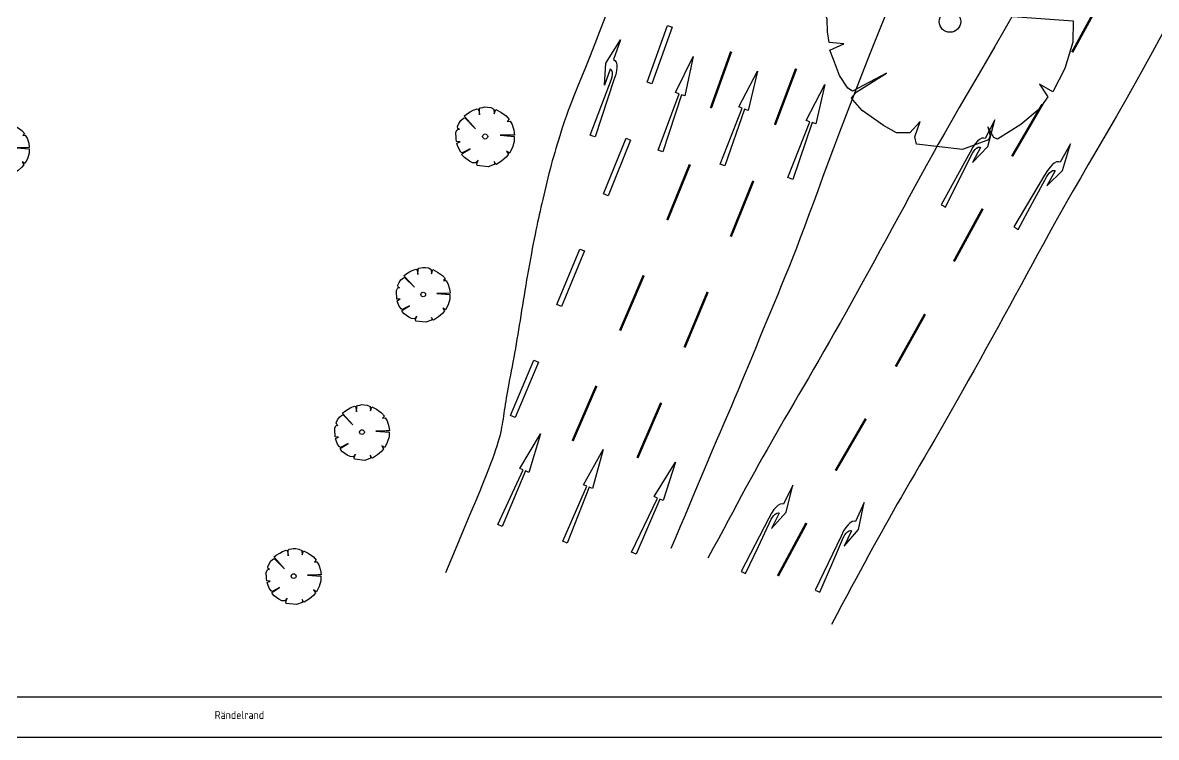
# Model space of a CAD drawing. Header units: metres. Extents: x -2 to 212, y 0 to 148.
# Drawn here: x 75.9 to 132.5, y 0.5 to 36.2 of the extents above; entities that cross this region are included whole.
import ezdxf
from ezdxf.enums import TextEntityAlignment as Align

# ---------------------------------------------------------------- set-up
doc = ezdxf.new("R2010")
doc.units = ezdxf.units.M
doc.header["$LTSCALE"] = 25
doc.layers.get('0').update_dxf_attribs({"linetype": 'CONTINUOUS'})
for name, color, linetype in [('BS-RA-SYM', 3, 'CONTINUOUS'), ('BS-RA-TXT-SON', 2, 'CONTINUOUS'), ('BT-BM-SYM', 2, 'CONTINUOUS'), ('BV-FM-SYM', 2, 'CONTINUOUS'), ('BV-SF-LIN-HOH', 5, 'CONTINUOUS'), ('STIFT2', 2, 'CONTINUOUS')]:
    doc.layers.add(name, color=color, linetype=linetype)
doc.styles.get("Standard").update_dxf_attribs({"font": 'isocp.shx', "height": 0.5})

# ---------------------------------------------------------------- blocks, each defined once
blk = doc.blocks.new('BFMPFGN')
blk.add_lwpolyline([(0, 0), (2, 0.25), (2, 0.0625), (5, 0.125), (5, -0.125), (2, -0.0625), (2, -0.25)], close=True)
blk = doc.blocks.new('BFMPFNL')
blk.add_lwpolyline([(0, -0.289), (1.05, -0.289), (1.064, -0.215), (1.119, -0.13), (1.236, -0.058), (1.345, -0.016), (1.511, 0.027), (1.722, 0.058), (2, 0.062), (5, 0.125), (5, 0), (5, -0.125), (3.5, -0.094), (2, -0.062), (1.876, -0.075), (1.774, -0.098), (1.676, -0.135), (1.595, -0.186), (1.555, -0.251), (1.55, -0.289), (2.4, -0.289), (1.35, -0.589)], close=True)
blk = doc.blocks.new('BFMPFNR')
blk.add_lwpolyline([(0, 0.289), (1.05, 0.289), (1.064, 0.215), (1.119, 0.13), (1.236, 0.058), (1.345, 0.016), (1.511, -0.027), (1.722, -0.058), (2, -0.062), (5, -0.125), (5, 0), (5, 0.125), (3.5, 0.094), (2, 0.062), (1.876, 0.075), (1.774, 0.098), (1.676, 0.135), (1.595, 0.186), (1.555, 0.251), (1.55, 0.289), (2.4, 0.289), (1.35, 0.589)], close=True)
blk = doc.blocks.new('BMIST')
blk.add_lwpolyline([(0.5063, 0.0407), (0.9907, 0.0041), (0.9897, -0.167), (0.9247, -0.378), (0.829, -0.5657), (0.7209, -0.5026), (0.7885, -0.6048), (0.7172, -0.704), (0.5698, -0.8277), (0.3818, -0.9473), (0.3537, -0.9332), (0.3038, -0.846), (0.3244, -0.9202), (0.3101, -0.9522), (0.1013, -1.0298), (-0.2698, -0.9875), (-0.2825, -0.9272), (-0.2385, -0.8039), (-0.3228, -0.8957), (-0.431, -0.894), (-0.5345, -0.836), (-0.7049, -0.7165), (-0.7818, -0.6292), (-0.791, -0.6156), (-0.7541, -0.5693), (-0.5094, -0.416), (-0.7834, -0.5591), (-0.8219, -0.5352), (-0.8884, -0.4334), (-0.9372, -0.3068), (-0.9668, -0.2298), (-0.8529, -0.1783), (-0.9724, -0.1687), (-0.9836, -0.0835), (-0.9882, 0.0195), (-0.9953, 0.0402), (-0.992, 0.1493), (-0.9495, 0.227), (-0.9207, 0.2549), (-0.8757, 0.2421), (-0.9231, 0.2739), (-0.9391, 0.3421), (-0.8945, 0.4424), (-0.8241, 0.5488), (-0.7332, 0.6213), (-0.6902, 0.6293), (-0.3278, 0.2665), (-0.6943, 0.6695), (-0.7022, 0.7001), (-0.6392, 0.7567), (-0.5062, 0.8378), (-0.4057, 0.8925), (-0.2733, 0.9426), (-0.2331, 0.9315), (-0.2079, 0.8509), (-0.1939, 0.7413), (-0.1937, 0.9376), (-0.1643, 0.976), (-0.0835, 0.9864), (-0.0134, 1.0031), (0.0827, 0.9984), (0.192, 0.9814), (0.2952, 0.9315), (0.3054, 0.7702), (0.3608, 0.9228), (0.5314, 0.8318), (0.7144, 0.7003), (0.8202, 0.5799), (0.7522, 0.5131), (0.8458, 0.5206), (0.916, 0.4092), (0.9763, 0.2108), (0.9993, 0.0478), (0.8787, 0.0431)], close=True)
blk.add_circle((0, 0), 0.0866)
blk = doc.blocks.new('BS-RA-SYM-A1')
at = {"layer": 'BS-RA-SYM'}
blk.add_line((211.897, 3.897), (3.897, 3.897), dxfattribs=at)
at = {"layer": 'BS-RA-TXT-SON'}
blk.add_line((215.897, 1.897), (1.897, 1.897), dxfattribs=at)
blk.add_text('Rändelrand', height=0.4, dxfattribs=at).set_placement((90.988, 3.015), align=Align.MIDDLE)

msp = doc.modelspace()

# ---------------------------------------------------------------- linework, layer by layer
at = {"layer": 'BV-FM-SYM', "const_width": 0.12}
for points in [[(129.771, 37.308), (128.331, 34.676)], [(111.293, 34.711), (110.281, 31.887)], [(114.54, 33.861), (113.481, 31.054)], [(126.84, 32.073), (125.329, 29.481)], [(109.231, 29.076), (108.103, 26.296)], [(112.402, 28.255), (111.278, 25.473)], [(123.861, 26.865), (122.424, 24.231)], [(106.926, 23.537), (105.746, 20.779)], [(110.121, 22.705), (108.966, 19.937)], [(120.982, 21.601), (119.518, 18.982)], [(104.565, 18.021), (103.374, 15.268)], [(107.797, 17.174), (106.61, 14.419)], [(118.024, 16.381), (116.517, 13.787)], [(115.055, 11.167), (113.631, 8.526)]]:
    msp.add_lwpolyline(points, dxfattribs=at)
at = {"layer": 'BV-FM-SYM'}
for points in [[(107.104, 33.188), (108.109, 36.014), (108.344, 35.931), (107.34, 33.104)], [(104.911, 27.61), (106.043, 30.388), (106.274, 30.294), (105.142, 27.515)], [(102.584, 22.08), (103.73, 24.853), (103.961, 24.757), (102.815, 21.985)], [(100.274, 16.544), (101.441, 19.307), (101.672, 19.21), (100.504, 16.446)]]:
    msp.add_lwpolyline(points, close=True, dxfattribs=at)
at = {"layer": 'BV-SF-LIN-HOH'}
for points in [[(119.338, 37.37), (118.767, 35.957), (118.259, 34.686), (117.807, 33.54), (117.403, 32.503), (117.04, 31.56), (116.711, 30.695), (116.409, 29.893), (116.128, 29.138), (115.865, 28.427), (115.618, 27.756), (115.384, 27.122), (115.163, 26.522), (114.952, 25.954), (114.749, 25.413), (114.552, 24.896), (114.359, 24.402), (114.17, 23.926), (113.984, 23.466), (113.801, 23.017), (113.619, 22.577), (113.439, 22.143), (113.259, 21.711), (113.079, 21.279), (112.898, 20.842), (112.718, 20.404), (112.537, 19.964), (112.356, 19.524), (112.176, 19.087), (111.996, 18.652), (111.818, 18.223), (111.64, 17.799), (111.464, 17.383), (111.288, 16.97), (111.11, 16.555), (110.929, 16.134), (110.743, 15.703), (110.552, 15.257), (110.353, 14.792), (110.146, 14.302), (109.928, 13.785), (109.702, 13.246), (109.47, 12.69), (109.233, 12.126), (108.993, 11.558), (108.753, 10.993), (108.513, 10.437), (108.277, 9.897)], [(125.531, 36.835), (124.989, 35.871), (124.474, 34.969), (123.986, 34.126), (123.525, 33.338), (123.093, 32.601), (122.691, 31.912), (122.317, 31.267), (121.97, 30.659), (121.644, 30.083), (121.336, 29.532), (121.041, 29.001), (120.755, 28.482), (120.475, 27.969), (120.196, 27.457), (119.914, 26.939), (119.629, 26.417), (119.342, 25.89), (119.054, 25.362), (118.764, 24.833), (118.474, 24.303), (118.184, 23.776), (117.895, 23.251), (117.607, 22.731), (117.32, 22.215), (117.036, 21.706), (116.754, 21.205), (116.476, 20.712), (116.202, 20.228), (115.932, 19.756), (115.668, 19.295), (115.409, 18.847), (115.156, 18.41), (114.908, 17.984), (114.665, 17.569), (114.427, 17.162), (114.194, 16.762), (113.966, 16.37), (113.742, 15.983), (113.523, 15.601), (113.306, 15.222), (113.092, 14.845), (112.88, 14.469), (112.669, 14.091), (112.458, 13.711), (112.247, 13.327), (112.033, 12.937), (111.817, 12.541), (111.598, 12.135), (111.373, 11.719), (111.142, 11.291), (110.904, 10.847), (110.657, 10.387), (110.401, 9.907), (110.133, 9.408)], [(105.127, 36.787), (104.791, 35.884), (104.489, 35.1), (104.219, 34.419), (103.979, 33.829), (103.767, 33.315), (103.581, 32.862), (103.42, 32.458), (103.279, 32.095), (103.158, 31.77), (103.052, 31.476), (102.959, 31.208), (102.877, 30.961), (102.803, 30.73), (102.733, 30.509), (102.667, 30.294), (102.602, 30.083), (102.539, 29.875), (102.478, 29.669), (102.418, 29.463), (102.36, 29.256), (102.302, 29.048), (102.246, 28.837), (102.191, 28.622), (102.136, 28.404), (102.083, 28.185), (102.031, 27.967), (101.98, 27.751), (101.931, 27.538), (101.883, 27.33), (101.837, 27.129), (101.793, 26.936), (101.75, 26.747), (101.708, 26.562), (101.667, 26.377), (101.626, 26.189), (101.585, 25.995), (101.542, 25.794), (101.499, 25.582), (101.454, 25.357), (101.408, 25.121), (101.36, 24.875), (101.312, 24.621), (101.264, 24.362), (101.216, 24.1), (101.169, 23.835), (101.123, 23.57), (101.078, 23.307), (101.034, 23.046), (100.991, 22.788), (100.949, 22.531), (100.908, 22.278), (100.868, 22.026), (100.828, 21.778), (100.789, 21.532), (100.75, 21.289), (100.711, 21.049), (100.672, 20.811), (100.633, 20.576), (100.594, 20.343), (100.554, 20.111), (100.514, 19.882), (100.473, 19.654), (100.431, 19.427), (100.389, 19.203), (100.348, 18.982), (100.306, 18.765), (100.265, 18.552), (100.226, 18.345), (100.188, 18.145), (100.153, 17.952), (100.119, 17.767), (100.088, 17.59), (100.06, 17.42), (100.033, 17.256), (100.007, 17.097), (99.983, 16.944), (99.961, 16.796), (99.939, 16.651), (99.919, 16.509), (99.898, 16.369), (99.877, 16.23), (99.854, 16.091), (99.829, 15.95), (99.801, 15.808), (99.77, 15.661), (99.733, 15.51), (99.692, 15.352), (99.644, 15.186), (99.59, 15.009), (99.527, 14.817), (99.455, 14.609), (99.372, 14.382), (99.279, 14.133), (99.174, 13.858), (99.054, 13.553), (98.911, 13.197), (98.736, 12.767), (98.517, 12.239), (98.246, 11.59), (97.913, 10.797), (97.507, 9.835), (97.018, 8.683)], [(132.854, 35.651), (132.247, 34.521), (131.649, 33.435), (131.081, 32.422), (130.542, 31.48), (130.037, 30.607), (129.567, 29.802), (129.134, 29.065), (128.742, 28.393), (128.385, 27.775), (128.054, 27.198), (127.744, 26.651), (127.451, 26.126), (127.169, 25.617), (126.893, 25.115), (126.619, 24.614), (126.342, 24.107), (126.061, 23.59), (125.776, 23.067), (125.488, 22.539), (125.197, 22.006), (124.905, 21.472), (124.611, 20.936), (124.316, 20.4), (124.021, 19.865), (123.727, 19.333), (123.434, 18.807), (123.143, 18.286), (122.854, 17.771), (122.569, 17.265), (122.286, 16.768), (122.008, 16.28), (121.735, 15.803), (121.467, 15.34), (121.207, 14.892), (120.955, 14.458), (120.71, 14.039), (120.473, 13.633), (120.243, 13.239), (120.021, 12.857), (119.806, 12.485), (119.596, 12.121), (119.39, 11.761), (119.187, 11.402), (118.986, 11.044), (118.785, 10.685), (118.583, 10.322), (118.381, 9.955), (118.176, 9.581), (117.968, 9.199), (117.755, 8.805), (117.535, 8.399), (117.308, 7.977), (117.072, 7.538), (116.827, 7.08), (116.571, 6.601), (116.303, 6.101)]]:
    msp.add_lwpolyline(points, dxfattribs=at)

# ---------------------------------------------------------------- block references
at = {"layer": 'BT-BM-SYM'}
for p, xscale, yscale, zscale in [((122.225, 36.213), 6.210590315271963, 6.210590315271963, 6.210590315271963), ((99.005, 30.47), 1.470134204499386, 1.470134204499386, 1.470134204499386), ((74.924, 29.856), 1.309054036817747, 1.309054036817747, 1.309054036817747), ((95.911, 22.581), 1.348688055438516, 1.348688055438516, 1.348688055438516), ((92.851, 15.709), 1.369519138701412, 1.369519138701412, 1.369519138701412), ((89.438, 8.518), 1.376859289859341, 1.376859289859341, 1.376859289859341)]:
    msp.add_blockref('BMIST', p, dxfattribs=dict(at, xscale=xscale, yscale=yscale, zscale=zscale))
at = {"layer": 'BV-FM-SYM'}
for name, p, rotation in [('BFMPFNL', (106.047, 35.201), 250.487849608581), ('BFMPFGN', (109.402, 34.469), 250.9401705252172), ('BFMPFGN', (112.603, 33.74), 249.7118394078039), ('BFMPFGN', (115.973, 33.067), 249.8529172685968), ('BFMPFNR', (124.216, 31.436), 242.3867538988798), ('BFMPFNR', (127.994, 30.244), 240.4387627939977), ('BFMPFGN', (101.772, 15.622), 246.1285276103418), ('BFMPFGN', (104.907, 14.836), 247.4968604593324), ('BFMPFGN', (108.51, 14.212), 245.4492987762616), ('BFMPFNR', (114.122, 13.18), 243.6631469936683), ('BFMPFNR', (117.678, 12.317), 245.578634401984)]:
    msp.add_blockref(name, p, dxfattribs=dict(at, rotation=rotation))
at = {"layer": 'STIFT2'}
msp.add_blockref('BS-RA-SYM-A1', (-4.261, -1.429), dxfattribs=at)

doc.saveas('drawing.dxf')
